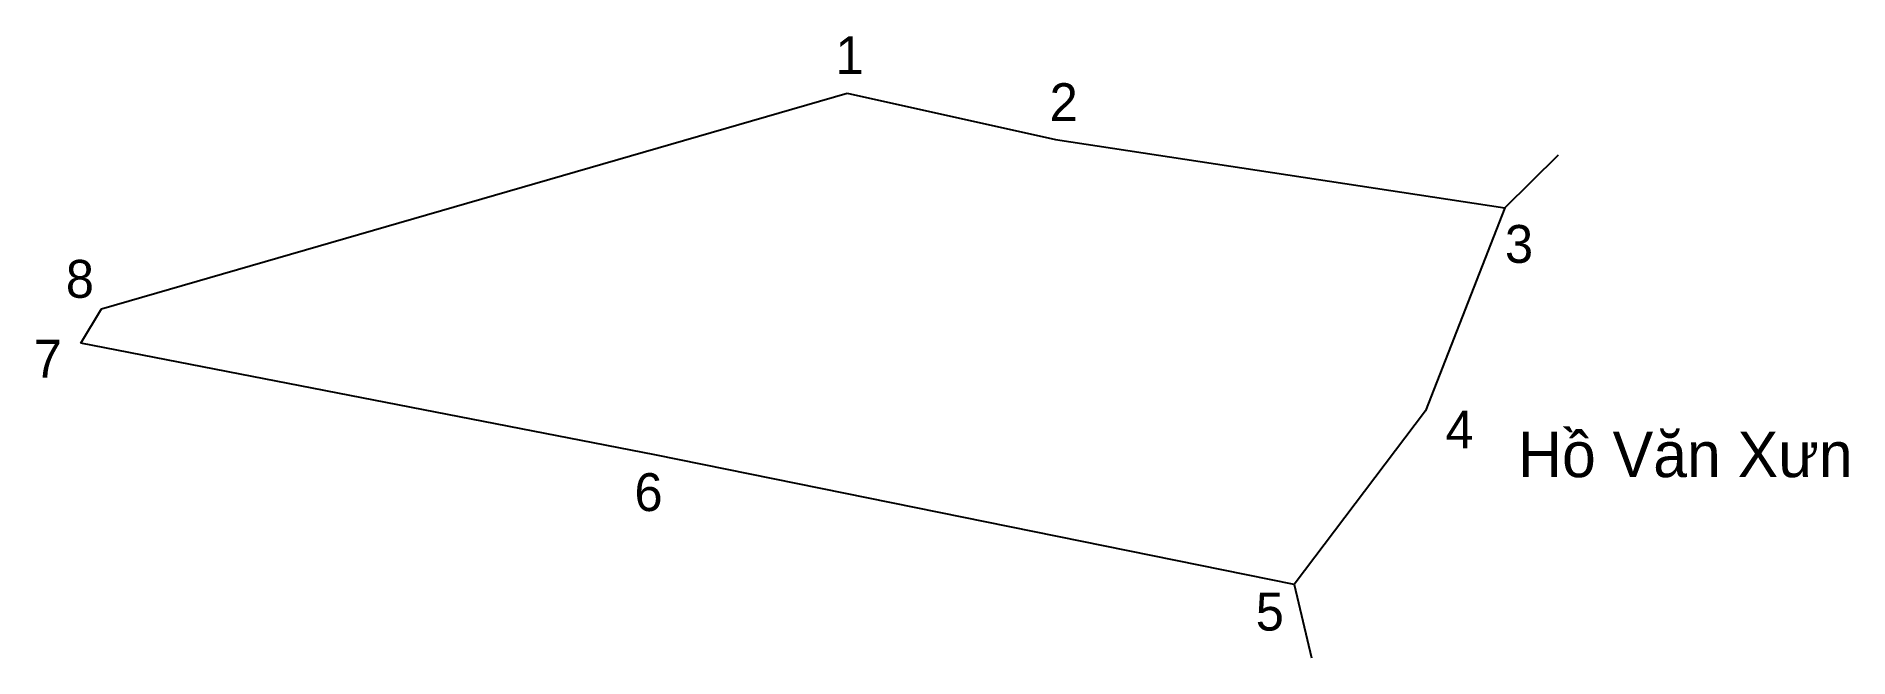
# Model space of a CAD drawing. Extents: x 553491 to 553632, y 1819829 to 1819877.
import ezdxf

# ---------------------------------------------------------------- set-up
doc = ezdxf.new("R2010")
doc.units = 0
for name, color, linetype in [('CanhThua', 7, 'Continuous'), ('RauThua', 7, 'Continuous'), ('SoHieuDinhThua', 7, 'Continuous'), ('TenChuLanCan', 7, 'Continuous')]:
    doc.layers.add(name, color=color, linetype=linetype)

msp = doc.modelspace()

# ---------------------------------------------------------------- linework, layer by layer
at = {"layer": 'CanhThua'}
for p, q in [((553496.01, 1819855.88), (553554.08, 1819872.69)), ((553554.08, 1819872.69), (553570.29, 1819869.08)), ((553570.29, 1819869.08), (553605.28, 1819863.74)), ((553605.28, 1819863.74), (553599.1, 1819847.93)), ((553494.42, 1819853.2), (553496.01, 1819855.88)), ((553539.09, 1819844.5), (553494.42, 1819853.2)), ((553599.1, 1819847.93), (553588.87, 1819834.42)), ((553588.87, 1819834.42), (553539.09, 1819844.5))]:
    msp.add_line(p, q, dxfattribs=at)
at = {"layer": 'RauThua'}
for p, q in [((553605.28, 1819863.74), (553609.46, 1819867.87)), ((553588.87, 1819834.42), (553590.23, 1819828.7))]:
    msp.add_line(p, q, dxfattribs=at)

# ---------------------------------------------------------------- texts
at = {"layer": 'SoHieuDinhThua'}
for s, p in [('1', (553553.17, 1819874.16)), ('2', (553569.83, 1819870.5)), ('3', (553605.28, 1819859.46)), ('8', (553493.24, 1819856.74)), ('7', (553490.74, 1819850.52)), ('4', (553600.65, 1819845.01)), ('6', (553537.51, 1819840.13)), ('5', (553585.88, 1819830.82))]:
    msp.add_text(s, height=2.95, dxfattribs=at).set_placement(p)
at = {"layer": 'TenChuLanCan'}
msp.add_text('Hồ Văn Xưn', height=3.537, dxfattribs=at).set_placement((553606.31, 1819842.77))

doc.saveas('drawing.dxf')
